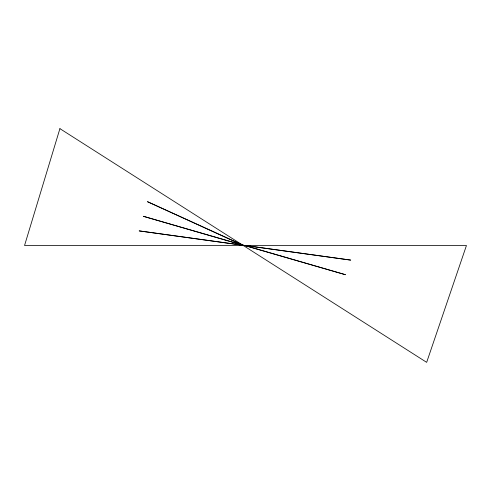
<?xml version="1.0" encoding="UTF-8"?>
<svg xmlns="http://www.w3.org/2000/svg" width="491" height="491" viewBox="0 0 491 491"><rect width="100%" height="100%" fill="white"/><g stroke="black" fill="none" stroke-linecap="round" stroke-linejoin="round"><path stroke-width="0.74" d="M245.5 245.5L350.727 260.107L139.168 230.893L244.395 245.5M244.948 245.5L345.474 274.715L143.311 216.285L243.843 245.5L147.453 201.678L243.29 245.5M59.914 128.648L24.55 245.5L466.45 245.5L426.661 362.352L59.914 128.648"/></g></svg>
